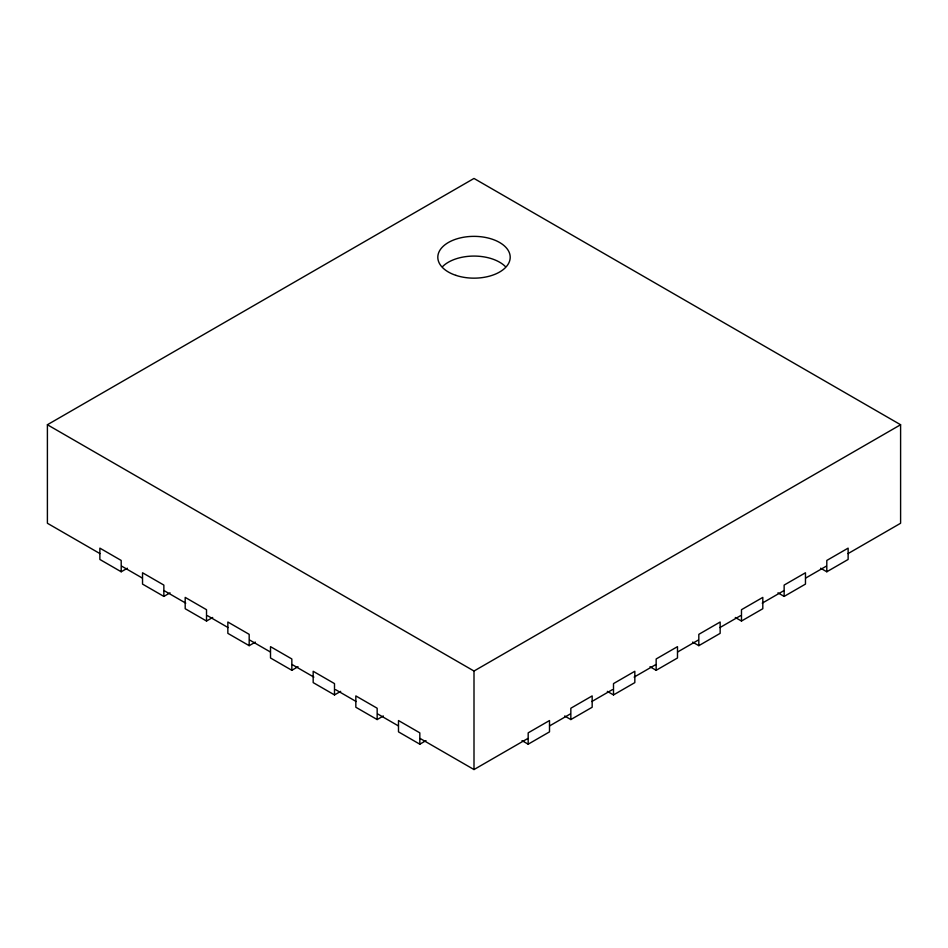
<?xml version="1.0" encoding="UTF-8"?>
<svg xmlns="http://www.w3.org/2000/svg" width="948" height="948" viewBox="0 0 948 948"><rect width="100%" height="100%" fill="white"/><g stroke="black" fill="none" stroke-linecap="round" stroke-linejoin="round"><path stroke-width="1.42" d="M99.919 553.585L47.4 523.26L47.4 424.74L474 178.449L900.6 424.74L900.6 523.26L848.081 553.585M121.202 571.774L121.202 560.446L99.872 548.134L99.872 559.462L121.202 571.774L127.376 568.219M163.862 596.411L163.862 585.082L142.532 572.77L142.532 584.098L163.862 596.411L170.036 592.844M206.522 621.035L206.522 609.706L185.192 597.394L185.192 608.723L206.522 621.035L212.696 617.48M249.182 645.671L249.182 634.342L227.852 622.018L227.852 633.359L249.182 645.671L255.356 642.104M291.842 670.295L291.842 658.967L270.512 646.655L270.512 657.983L291.842 670.295L298.016 666.728M334.502 694.931L334.502 683.603L313.172 671.279L313.172 682.607L334.502 694.931L340.676 691.365M377.162 719.556L377.162 708.227L355.832 695.915L355.832 707.244L377.162 719.556L383.336 715.989M47.4 424.74L474 671.03L900.6 424.74M419.822 744.192L419.822 732.851L398.492 720.539L398.492 731.868L419.822 744.192L425.996 740.625M420.189 738.492L474 769.551L527.811 738.492M549.579 725.919L570.08 714.081M591.86 701.508L612.361 689.67M634.141 677.097L655.909 664.524M677.69 651.951L698.19 640.125M719.97 627.552L740.459 615.714M762.239 603.141L784.02 590.568M805.8 577.996L826.3 566.157M528.178 744.192L549.508 731.868L549.508 720.539L528.178 732.851L528.178 744.192L522.004 740.625M570.838 719.556L592.168 707.244L592.168 695.915L570.838 708.227L570.838 719.556L564.664 715.989M613.498 694.931L634.828 682.607L634.828 671.279L613.498 683.603L613.498 694.931L607.324 691.365M656.158 670.295L677.488 657.983L677.488 646.655L656.158 658.967L656.158 670.295L649.984 666.728M698.818 645.671L720.148 633.359L720.148 622.018L698.818 634.342L698.818 645.671L692.644 642.104M741.478 621.035L762.808 608.723L762.808 597.394L741.478 609.706L741.478 621.035L735.304 617.48M784.138 596.411L805.468 584.098L805.468 572.77L784.138 585.082L784.138 596.411L777.964 592.844M826.798 571.774L848.128 559.462L848.128 548.134L826.798 560.446L826.798 571.774L820.624 568.219M121.7 566.157L142.2 577.996M163.98 590.568L185.761 603.141M207.541 615.714L228.03 627.552M249.81 640.125L270.31 651.951M292.091 664.524L313.859 677.097M335.639 689.67L356.14 701.508M377.92 714.081L398.421 725.919M474 671.03L474 769.551M442.657 266.518A36.202 20.903 0 0 1 505.343 266.518M455.905 275.358A36.202 20.903 0 0 0 510.202 257.264A36.202 20.903 0 0 0 455.905 239.157A36.202 20.903 0 0 0 455.905 275.358"/></g></svg>
